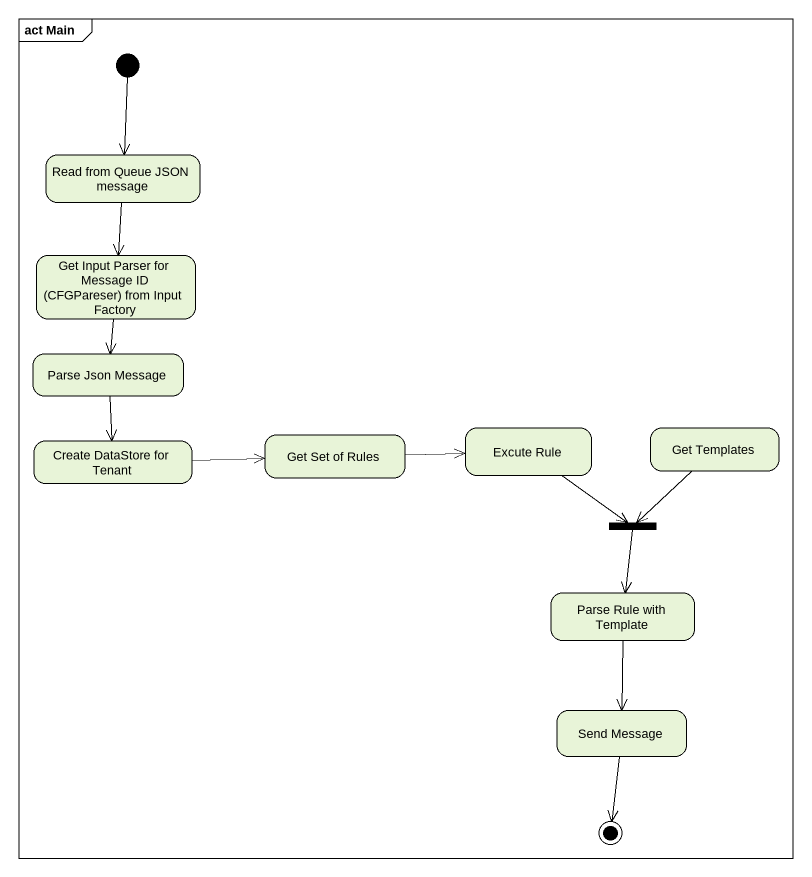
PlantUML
@startuml
mainframe act Main
hide empty description
state "Read from Queue JSON message" as Read_from_Queue_JSON_message
state "Get Input Parser for Message ID (CFGPareser) from Input Factory" as Get_Input_Parser_for
state "Parse Json Message" as Parse_Json_Message
state "Create DataStore for Tenant" as Create_DataStore_for_Tenant
state "Get Set of Rules" as Get_Set_of_Rules
state "Excute Rule" as Excute_Rule
state "Get Templates" as Get_Templates
state fork1 <<join>>
state "Parse Rule with Template" as Parse_Rule_with_Template
state "Send Message" as Send_Message
[*] --> Read_from_Queue_JSON_message
Read_from_Queue_JSON_message --> Get_Input_Parser_for
Get_Input_Parser_for --> Parse_Json_Message
Parse_Json_Message --> Create_DataStore_for_Tenant
Create_DataStore_for_Tenant -right-> Get_Set_of_Rules
Get_Set_of_Rules -right-> Excute_Rule
Excute_Rule --> fork1
Get_Templates --> fork1
fork1 --> Parse_Rule_with_Template
Parse_Rule_with_Template --> Send_Message
Send_Message --> [*]
@enduml
